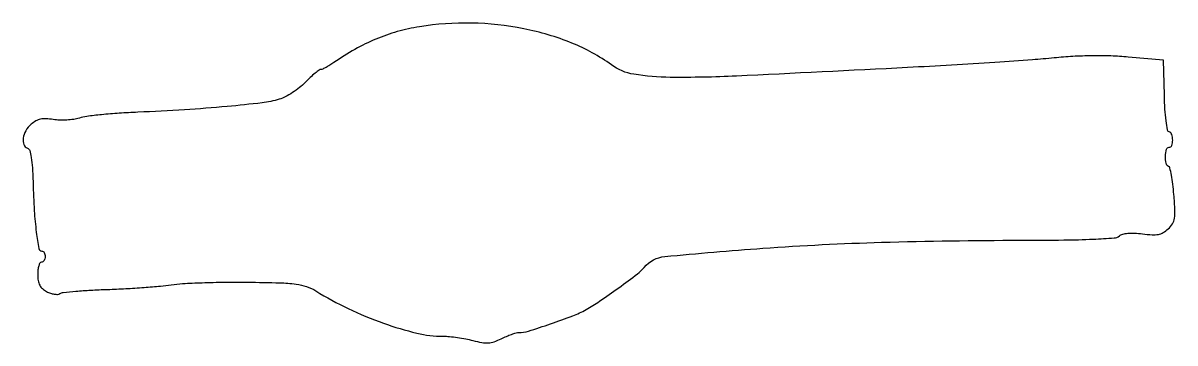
# Model space of a CAD drawing. Extents: x 0 to 311, y 0 to 87.
import ezdxf

# ---------------------------------------------------------------- set-up
doc = ezdxf.new("R2010")
doc.units = 0

msp = doc.modelspace()

# ---------------------------------------------------------------- linework, layer by layer
msp.add_lwpolyline([(106.935181, 85.519693, 0.029159), (100.926845, 84.185491, 0.029979), (95.171461, 82.170588, 0.028981), (89.525992, 79.411129, 0.023865), (83.84563, 75.847403, -0.013469), (82.767359, 75.139272, -0.016531), (81.722577, 74.539547, -0.015067), (80.82299, 74.096191, -0.10417), (80.34563, 73.989352, 0.158319), (79.855446, 73.823299, 0.012394), (78.755697, 72.960144, 0.015915), (77.47667, 71.833686, 0.011475), (76.120572, 70.500619, -0.032049), (74.561792, 69.089533, -0.023546), (72.670308, 67.726149, -0.023959), (70.750018, 66.602158, -0.047798), (69.120572, 65.939735, -0.043206), (64.473535, 64.977183, -0.006597), (55.058883, 63.987926, -0.007126), (43.61276, 63.102, -0.005357), (31, 62.442008, 0.006617), (25.974416, 62.166327, 0.007724), (21.211097, 61.767742, 0.00694), (17.20015, 61.313333, 0.045703), (15.229266, 60.876672, -0.040228), (13.704757, 60.521383, -0.022623), (11.812936, 60.325235, -0.022455), (9.872767, 60.299677, -0.033923), (8.192153, 60.467536, 0.028707), (6.229894, 60.684201, 0.066078), (4.752338, 60.56665, 0.076207), (3.489008, 60.086112, 0.049755), (2.212887, 59.184635, 0.083192), (0.787155, 57.45839, 0.094224), (0.078873, 55.43325, 0.126086), (0.255351, 53.714093, 0.227914), (1.25, 52.750615, -0.247949), (1.83514, 52.13914, -0.029688), (2.253161, 50.251535, -0.024224), (2.563392, 47.44627, -0.008626), (2.742604, 43.417282, 0.008164), (3.07126, 35.871376, 0.017266), (3.622996, 30.043034, 0.013106), (4.303974, 25.688389, 0.362046), (5.130052, 25, -0.168342), (5.461943, 24.884999, -0.094814), (5.744453, 24.559375, -0.075536), (5.935472, 24.073771, -0.056055), (6, 23.5, -0.064853), (5.925306, 22.926543, -0.082425), (5.70625, 22.440625, -0.098894), (5.381354, 22.115568, -0.148195), (5, 22, 0.270567), (4.614795, 21.775088, 0.055604), (4.29375, 21.021513, 0.044527), (4.072607, 19.945254, 0.028422), (4, 18.66898, 0.03827), (4.127483, 17.005854, 0.081952), (4.52706, 15.785992, 0.091868), (5.261141, 14.846567, 0.058284), (6.404647, 14.051031, 0.040887), (7.412955, 13.613187, 0.044156), (8.453605, 13.358868, 0.048695), (9.375624, 13.30892, 0.128292), (10.003085, 13.501906, -0.112098), (10.901099, 13.809811, -0.004747), (14.268846, 14.139395, -0.007958), (18.297699, 14.430568, -0.005558), (22.848438, 14.636018, 0.005089), (27.712687, 14.85105, 0.004726), (32.692979, 15.169267, 0.004717), (37.116855, 15.535935, 0.015857), (40, 15.894817, -0.024955), (43.051949, 16.218459, -0.005563), (48.290625, 16.452378, -0.005763), (54.353906, 16.585609, -0.005537), (60.5, 16.581738, -0.003712), (69.286248, 16.413657, -0.025006), (73.629869, 16.080493, -0.050288), (76.474987, 15.423189, -0.057352), (79, 14.227928, 0.028066), (87.725971, 9.454377, 0.025506), (97.210776, 5.517208, 0.026633), (106.205768, 2.840789, 0.059056), (113.299538, 2, -0.023903), (115.016119, 1.917892, -0.012071), (117.167381, 1.65908, -0.01196), (119.381322, 1.284077, -0.01741), (121.310576, 0.83942, 0.020904), (123.7453, 0.296142, 0.060788), (125.463424, 0.199287, 0.068093), (127.042914, 0.52126, 0.031428), (128.978565, 1.33942, -0.015013), (130.354716, 1.975081, -0.016034), (131.736976, 2.512205, -0.015787), (132.950398, 2.896872, -0.068963), (133.694541, 3, 0.075127), (136.264612, 3.388356, 0.007258), (142.281299, 5.345306, 0.009491), (148.242184, 7.507425, 0.035909), (151.831661, 9.19171, 0.022387), (155.446613, 11.434416, 0.007132), (160.62344, 15.08592, 0.005204), (165.66512, 18.831704, 0.056203), (167.5, 20.581543, -0.196937), (173.061191, 23.512694, -0.00602), (199.486784, 25.74122, -0.010898), (231.508347, 27.353231, -0.00692), (268.850443, 27.900901, 0.002626), (280.635253, 27.972516, 0.008261), (288.541074, 28.192741, 0.006373), (294.175431, 28.514901, 0.156987), (295.607077, 29.088866, -0.109789), (296.505524, 29.549801, -0.04251), (297.892208, 29.788334, -0.034517), (299.671636, 29.817471, -0.019815), (301.809213, 29.619697, 0.018148), (304.416783, 29.36967, 0.06324), (306.101157, 29.482709, 0.085663), (307.420508, 29.985698, 0.053773), (308.745583, 30.977601, 0.065272), (309.891139, 32.364421, 0.098954), (310.444604, 33.822481, 0.053576), (310.570248, 35.968726, 0.008248), (310.292194, 40.235855, 0.010508), (310.003139, 43.043816, 0.016027), (309.623364, 45.464074, 0.010608), (309.209269, 47.417308, 0.246471), (308.849191, 47.833333, -0.25868), (308.171001, 48.654239, -0.053401), (308.020398, 50.593118, -0.056109), (308.283891, 52.445707, -0.341802), (309, 53, 0.313246), (309.725398, 53.503901, 0.090512), (309.977574, 54.921855, 0.08173), (309.720684, 56.439993, 0.233701), (308.981105, 57.172965, -0.276943), (308.559668, 57.664566, -0.01048), (308.189717, 60.156211, -0.015943), (307.893212, 63.282587, -0.009584), (307.731105, 67.006298), (307.5, 76.5), (298, 77.339779, 0.014098), (293.322403, 77.620651, 0.011027), (288.235512, 77.670135, 0.010819), (283.031741, 77.493339, 0.011874), (278, 77.093262, -0.007673), (272.162634, 76.579752, -0.001664), (262.065625, 75.88124, -0.001734), (250.37267, 75.15213, -0.001659), (238.5, 74.492669, -0.001181), (192.363406, 72.192841, -0.014121), (174.51777, 71.850104, -0.037822), (164.716893, 72.681689, -0.118248), (158.653372, 75.214311, 0.062764), (148.003464, 81.111364, 0.045944), (135.035993, 84.959945, 0.044012), (120.943594, 86.498093, 0.045271)], format="xyb", close=True)

doc.saveas('drawing.dxf')
